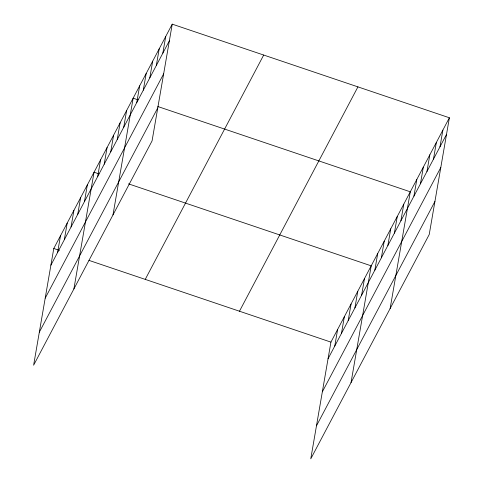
<?xml version="1.0" encoding="UTF-8"?>
<svg xmlns="http://www.w3.org/2000/svg" width="483" height="483" viewBox="0 0 483 483"><rect width="100%" height="100%" fill="white"/><g stroke="black" fill="none" stroke-linecap="round" stroke-linejoin="round"><path stroke-width="0.72" d="M172.238 24.15L53.776 248.491L33.617 365.226L152.073 140.885L172.238 24.15L449.383 117.774L429.224 234.509L310.762 458.85L330.927 342.115L449.383 117.774M57.61 252.446L60.49 235.776M64.324 239.737L67.203 223.068M71.037 227.022L73.917 210.353M77.751 214.307L80.631 197.644M84.459 201.598L87.338 184.929M73.887 288.949L94.052 172.214L98.979 173.88M97.687 176.543L100.567 159.879M104.207 164.208L107.081 147.538M110.722 151.867L113.602 135.198M117.236 139.527L120.116 122.863M123.751 127.192L126.631 110.522M112.98 214.917L133.145 98.182L138.072 99.848M136.78 102.511L139.659 85.841M143.294 90.176L146.174 73.507M149.808 77.835L152.688 61.166M156.323 65.495L159.203 48.825M162.843 53.154L165.717 36.491M334.761 346.07L337.641 329.406M341.475 333.361L344.355 316.691M348.189 320.646L351.069 303.976M354.902 307.937L357.776 291.267M361.61 295.222L364.49 278.552M351.038 382.572L371.204 265.843L128.526 183.86M374.838 270.172L377.718 253.503M381.353 257.831L384.233 241.162M387.867 245.491L390.747 228.821M394.388 233.156L397.261 216.487M400.902 220.816L403.782 204.146M390.131 308.54L410.296 191.805L157.766 106.502M413.931 196.134L416.811 179.471M420.445 183.8L423.325 167.13M426.96 171.459L429.84 154.789M433.474 159.118L436.354 142.455M439.989 146.784L442.869 130.114M50.896 265.161L169.358 40.82M45.197 298.18L163.652 73.839M39.316 332.201L157.778 107.86M145.238 279.385L263.694 55.044M239.471 311.221L357.927 86.88M328.048 358.784L446.509 134.443M322.348 391.804L440.804 167.462M316.468 425.831L434.923 201.489M53.776 248.491L59.409 250.393M88.957 260.373L330.927 342.115"/></g></svg>
